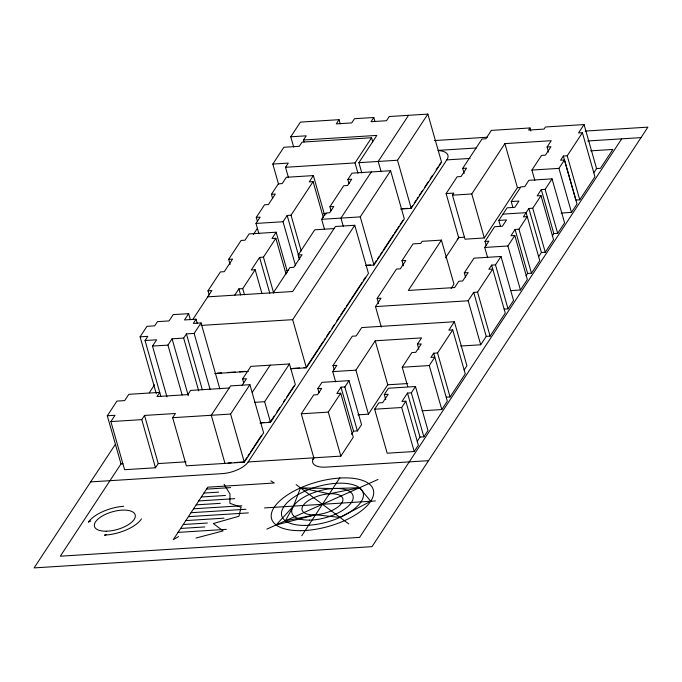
<?xml version="1.0" encoding="UTF-8"?>
<svg xmlns="http://www.w3.org/2000/svg" width="682" height="682" viewBox="0 0 682 682"><rect width="100%" height="100%" fill="white"/><g stroke="black" fill="none" stroke-linecap="round" stroke-linejoin="round"><path stroke-width="1.02" d="M293.49 506.104L300.515 487.886L332.799 488.551L359.516 487.732L370.727 501.253L340.003 517.399L315.553 514.774L285.391 520.835L293.49 506.104L276.125 524.97L315.553 514.774M156.289 393.676L140.083 336.806L146.988 326.32L154.712 325.834L157.465 321.64L169.051 320.915L173.194 314.624L188.641 313.652L190.372 319.739M160.875 396.464L145.053 340.523L147.806 336.328L140.083 336.806M166.962 396.856L152.495 346.081L156.638 339.789L145.053 340.523M122.93 463.786L121.004 463.905L107.296 415.773L116.946 401.093L124.67 400.607L128.813 394.315L159.707 392.372L156.945 396.566L187.84 394.622L190.602 390.428L229.22 387.998M278.665 184.541L272.834 164.064L283.865 147.278L299.313 146.306L302.075 142.112L371.588 137.747L372.756 141.839M293.686 147.031L290.762 136.792L300.421 122.104L339.039 119.682L340.207 123.774M224.992 463.402L211.284 415.27L230.593 385.901L249.902 384.691L263.619 432.823L244.301 462.191L186.374 465.832L172.665 417.699L175.427 413.505L144.533 415.44L158.241 463.572L155.479 467.767L124.593 469.71L110.876 421.578L115.019 415.287L107.296 415.773M182.12 394.869L167.942 345.118L172.086 338.818L183.671 338.093L186.425 333.899L194.148 333.413L201.045 322.927L193.321 323.413L196.084 319.21L184.498 319.943L188.641 313.652M288.435 177.525L285.519 167.286L288.281 163.092L272.834 164.064M304.036 142.061L303.456 140.015L306.209 135.82L290.762 136.792M209.161 294.897L207.993 290.796L220.405 271.922L224.267 271.683L232.545 259.092L228.683 259.339L230.141 264.454M228.683 259.339L241.104 240.456L244.957 240.217L249.101 233.926L276.133 232.221L287.506 272.161M257.438 221.48L256.279 217.388L264.548 204.796L268.41 204.557L275.306 194.072L271.445 194.31L272.612 198.411M271.445 194.31L278.35 183.825L282.212 183.577L286.346 177.286L313.379 175.589L324.751 215.529M193.083 319.099L211.855 290.558L207.993 290.796M258.913 233.679L255.997 223.432L260.132 217.14L256.279 217.388M115.352 444.357L34.1 567.901L371.997 546.666L647.9 127.142L585.207 131.08M149.256 392.806L154.516 384.801M253.303 234.591L257.395 228.376M155.479 467.767L141.771 419.643L144.533 415.44M339.039 119.682L336.277 123.877L351.724 122.905L354.487 118.711L373.796 117.5L374.964 121.592M121.149 463.683L60.306 556.197L359.593 537.39L621.694 138.847M234.744 295.153L238.888 288.861L242.749 288.614L255.162 269.74L251.3 269.978L259.578 257.395L263.44 257.148L275.852 238.274L271.99 238.512L276.133 232.221M295.57 265.767L283.03 221.735L287.165 215.444L291.026 215.197L313.098 181.642L309.236 181.881L313.379 175.589M373.796 117.5L371.034 121.694L386.481 120.723L389.243 116.528L427.861 114.099L441.569 162.231L411.22 208.377L400.658 209.042M357.948 173.16L355.032 162.913L371.588 137.747M273.363 292.723L289.918 267.557L293.78 267.31L302.058 254.727L298.196 254.966L299.364 259.066M298.196 254.966L314.752 229.8L334.061 228.581M324.564 229.553L321.648 219.306L325.783 213.014L329.645 212.775L333.788 206.484L329.926 206.723L331.094 210.823M329.926 206.723L343.719 185.743L347.581 185.504L351.716 179.213L347.854 179.451L349.022 183.552M347.854 179.451L351.997 173.16L390.615 170.73L404.324 218.862L373.975 265.017L365.526 265.545M361.81 172.913L358.894 162.674L376.831 135.403L303.456 140.015M371.306 171.949L340.957 218.095L343.293 226.288M408.552 115.309L378.203 161.464L381.119 171.702M243.696 382.892L242.57 378.962L250.848 366.379L289.466 363.949L295.34 384.58L270.515 422.337L259.953 423.002M242.025 385.432L246.432 378.723L242.57 378.962M244.301 462.191L230.593 414.059L249.902 384.691M290.541 368.792L306.38 367.794L292.672 319.662L354.742 225.273L335.442 226.484L292.672 291.512L207.712 296.849M373.975 265.017L360.267 216.885L390.615 170.73M411.22 208.377L397.512 160.244L427.861 114.099M252.255 392.38L270.157 365.16M270.515 422.337L264.633 401.707L289.466 363.949M243.994 461.961L246.841 457.631M247.975 455.9L249.68 453.308M250.592 451.919L255.716 444.127M256.065 443.607L261.18 435.815M274.19 416.046L270.2 422.098L268.077 422.235M276.807 412.064L279.654 407.734M283.414 402.022L285.119 399.422M286.824 396.83L287.966 395.1M288.307 394.571L294.002 385.918M306.636 366.703L311.759 358.911M312.109 358.391L317.795 349.738M318.707 348.349L323.259 341.426M324.172 340.037L325.314 338.306M326.448 336.576L329.866 331.384M331.921 328.264L334.197 324.803M336.814 320.813L339.662 316.491M340.795 314.76L341.938 313.029M342.279 312.501L345.126 308.179M346.268 306.448L347.973 303.848M348.886 302.458L350.591 299.867M351.733 298.136L354.009 294.675M354.35 294.147L360.045 285.494M360.386 284.974L362.091 282.374M363.233 280.643L365.509 277.182M373.668 264.778L376.507 260.456M377.649 258.725L379.354 256.125M380.266 254.736L381.98 252.144M383.113 250.413L385.39 246.952M385.739 246.424L391.425 237.771M391.775 237.251L393.48 234.651M394.622 232.92L396.898 229.459M397.811 228.069L398.944 226.339M400.087 224.608L402.934 220.286M410.914 208.146L412.619 205.546M414.324 202.955L416.029 200.355M416.949 198.965L418.083 197.234M419.225 195.504L422.635 190.321M424.69 187.2L428.1 182.009M430.154 178.889L432.431 175.427M436.19 169.707L437.895 167.116M439.038 165.385L440.743 162.785M306.38 367.794L368.459 273.405L354.742 225.273M313.814 457.818L301.282 413.812L313.694 394.938L317.556 394.69L321.691 388.399L317.829 388.646L318.997 392.738M317.829 388.646L321.972 382.346L349.005 380.65L361.537 424.656L357.402 430.947L353.54 431.195L351.469 434.34M334.171 369.661L333.004 365.569L352.321 336.2L356.183 335.962L361.699 327.573L454.382 321.742L466.914 365.748L464.161 369.942M378.604 303.567L377.146 298.443L396.464 269.083L400.325 268.836L405.841 260.447L401.979 260.686L403.437 265.81M401.979 260.686L413.019 243.909L420.743 243.423L422.124 241.326L441.424 240.115L453.965 284.121L451.058 288.537M464.451 237.208L458.662 237.575L446.122 193.569L457.162 176.783L461.023 176.544L466.539 168.147L462.677 168.394L464.135 173.509M462.677 168.394L481.995 139.026L485.857 138.787L491.372 130.39L529.991 127.969L530.86 131.038M335.646 381.852L332.731 371.622L336.865 365.33L333.004 365.569M381.323 327.062L375.492 306.593L381.008 298.204L377.146 298.443M548.541 152.12L547.083 147.005L551.226 140.705L504.885 143.621L517.425 187.627L484.314 237.967L465.005 239.186L452.473 195.18L453.845 193.083L446.122 193.569M349.005 380.65L344.862 386.941L341 387.188L336.865 393.48L340.727 393.233L353.259 437.247L340.847 456.122L248.163 461.944M340.847 456.122L328.306 412.116L340.727 393.233M357.905 414.835L368.433 414.17L355.902 370.164L375.211 340.795L421.553 337.888L417.418 344.18L418.876 349.295M441.424 240.115L408.322 290.455L454.664 287.54L458.798 281.248L462.66 281.01L468.176 272.612L464.314 272.86L465.482 276.952M484.314 237.967L471.774 193.961L504.885 143.621M529.991 127.969L528.61 130.066L544.057 129.094L545.438 126.997L584.056 124.567L596.588 168.573L593.826 172.768M457.281 239.672L459.012 237.029M312.978 459.37L314.146 457.588M445.508 257.847L458.935 237.43M368.433 414.17L387.751 384.801L375.211 340.795M384.307 394.52L388.442 388.228L415.474 386.532L411.34 392.823L407.478 393.062L401.962 401.451L405.824 401.212L418.356 445.218L414.221 451.51L387.188 453.206L374.648 409.2L378.791 402.909L382.653 402.67L388.169 394.281L384.307 394.52L385.765 399.635M407.776 386.694L402.244 367.248L411.894 352.568L415.756 352.321L421.28 343.933L417.418 344.18M464.314 272.86L473.973 258.171L501.006 256.475L513.546 300.481L508.022 308.869L504.16 309.117M486.172 245.486L485.013 241.394L494.663 226.714L502.387 226.228L506.53 219.936L498.806 220.414L500.554 226.56M498.806 220.414L507.084 207.831L514.808 207.345L518.942 201.054L511.219 201.54L512.966 207.678M511.219 201.54L520.878 186.859L524.739 186.612L528.874 180.321L552.045 178.863L564.585 222.869L557.688 233.355L553.827 233.602L552.275 235.963M534.824 180.312L531.909 170.074L541.568 155.394L545.429 155.146L550.945 146.758L547.083 147.005M487.647 257.677L484.732 247.447L488.875 241.155L485.013 241.394M301.759 535.745L339.934 477.698M454.382 321.742L448.858 330.139L452.72 329.892L437.546 352.969L433.684 353.208L430.93 357.402L434.792 357.163L429.276 365.552L441.808 409.558L422.056 410.803M460.7 346.03L480.708 344.777L468.176 300.771L473.692 292.382L477.553 292.135L492.728 269.066L488.866 269.305L491.628 265.11L495.49 264.863L501.006 256.475M552.045 178.863L545.148 189.349L541.286 189.596L537.152 195.887L541.014 195.649L532.736 208.232L528.874 208.47L523.358 216.867L527.22 216.62L518.942 229.203L515.081 229.45L510.937 235.742L514.799 235.503L527.339 279.509L520.443 289.995L510.963 290.592M584.056 124.567L578.532 132.956L582.394 132.717L567.219 155.794L563.358 156.033L560.604 160.227L564.466 159.989L576.998 203.995L571.482 212.383L561.081 213.04M414.221 451.51L401.681 407.504L405.824 401.212M520.443 289.995L507.902 245.989L514.799 235.503M571.482 212.383L558.942 168.377L564.466 159.989M417.256 441.263L420.01 437.068L407.478 393.062M480.708 344.777L486.232 336.388L473.692 292.382M526.061 275.818L527.612 273.456L515.081 229.45M538.652 256.679L541.406 252.476L528.874 208.47M420.01 437.068L423.872 436.83L428.015 430.538L415.474 386.532M441.808 409.558L447.324 401.169L433.684 353.208M446.224 397.214L450.086 396.975L465.26 373.898L452.72 329.892M486.232 336.388L490.094 336.141L505.268 313.072L491.628 265.11M527.612 273.456L531.474 273.218L539.752 260.626L526.112 212.673L502.941 214.122M541.406 252.476L545.268 252.238L553.545 239.655L541.014 195.649M563.358 156.033L575.898 200.039L579.76 199.8L594.934 176.723L582.394 132.717M178.599 536.589L173.296 539.624L207.78 487.187L274.343 483.001L270.882 480.878M90.766 520.997L88.379 522.165A29.096 12.617 -15.9 0 1 123.664 506.266M266.858 529.104L378.041 479.463M105.616 535.438L104.704 535.097L106.213 534.56M195.973 538.038L223.125 530.911L213.296 523.546L238.956 516.231L241.061 507.229L229.877 503.299L229.979 494.032L224.097 484.263M359.516 487.732L329.346 493.794L300.515 487.886M434.323 140.569L487.451 137.227M438.091 150.381L476.3 147.985M587.731 140.978L641.003 137.628M285.519 167.286L355.032 162.913M358.894 162.674L397.512 160.244M446.812 159.886L470.077 158.429M590.655 150.85L612.862 149.452L600.45 168.335L596.221 168.599M531.909 170.074L558.942 168.377M517.425 187.627L520.579 187.431M452.473 195.18L471.774 193.961M401.357 208.743L407.725 208.342M323.456 213.892L326.618 213.696M255.997 223.432L283.03 221.735M321.648 219.306L360.267 216.885M484.732 247.447L507.902 245.989M366.234 265.247L370.479 264.983M286.346 270.524L288.426 270.387M375.492 306.593L468.176 300.771M201.037 325.425L292.672 319.662M152.495 346.081L167.942 345.118M217.345 373.139L221.59 372.875M227.873 372.483L235.307 372.014M239.459 371.75L245.827 371.349M293.328 368.365L299.696 367.965M303.942 367.7L306.073 367.564M214.753 373.557L248.299 371.443M332.731 371.622L355.902 370.164M402.244 367.248L429.276 365.552M387.751 384.801L407.759 383.548M254.471 402.346L264.633 401.707M110.876 421.578L141.771 419.643M172.665 417.699L230.593 414.059M301.282 413.812L328.306 412.116M374.648 409.2L401.681 407.504M260.643 422.704L263.832 422.499M158.241 463.572L186.05 461.825M228.061 462.959L231.249 462.754M234.438 462.558L242.928 462.021M90.663 481.901L222.144 473.632A20.954 9.088 -15.9 0 0 248.095 462.046L446.881 159.784A20.954 9.088 -15.9 0 0 438.671 150.594M428.56 460.665L326.039 467.11A20.954 9.088 -15.9 0 1 313.746 457.92M206.501 489.122L230.644 487.604M203.918 493.06L218.59 492.131M201.335 496.99L225.469 495.473M198.743 500.92L234.685 498.661M196.16 504.859L220.295 503.342M193.569 508.789L241.846 505.754M264.531 507.928L375.407 500.955M190.986 512.719L245.963 509.266M188.403 516.658L248.376 512.89M185.811 520.588L224.02 518.184M183.228 524.518L207.362 523.009M180.636 528.456L204.77 526.939M178.053 532.386L226.322 529.351M296.124 484.612L348.783 523.955M567.219 155.794L579.76 199.8M545.148 189.349L557.688 233.355M541.286 189.596L553.827 233.602M532.736 208.232L545.268 252.238M518.942 229.203L531.474 273.218M495.49 264.863L508.022 308.869M477.553 292.135L490.094 336.141M437.546 352.969L450.086 396.975M411.34 392.823L423.872 436.83M313.098 181.642L323.311 217.481M344.862 386.941L357.402 430.947M341 387.188L353.54 431.195M291.026 215.197L301.239 251.044M287.165 215.444L299.713 259.475M275.852 238.274L286.065 274.113M263.44 257.148L273.653 292.996M259.578 257.395L269.791 293.234M255.162 269.74L261.871 293.294M242.749 288.614L244.497 294.76M238.888 288.861L240.635 295.008M201.045 322.927L219.851 388.928M196.084 319.21L197.243 323.277M194.148 333.413L210.056 389.26M186.425 333.899L202.332 389.746M183.671 338.093L198.709 390.897M172.086 338.818L188.283 395.688M141.481 518.832A29.096 12.617 -15.9 0 1 104.704 535.097M106.136 531.201A21.159 9.173 -15.9 0 0 135.266 515.183A21.159 9.173 -15.9 0 0 103.11 515.549A21.159 9.173 -15.9 0 0 106.136 531.201M300.702 530.673A52.898 22.941 -15.9 0 0 373.523 490.631A52.898 22.941 -15.9 0 0 293.132 491.543A52.898 22.941 -15.9 0 0 300.702 530.673M305.05 525.396A42.318 18.354 -15.9 0 0 363.31 493.367A42.318 18.354 -15.9 0 0 298.997 494.092A42.318 18.354 -15.9 0 0 305.05 525.396M313.754 514.842A21.159 9.173 -15.9 0 0 342.884 498.823A21.159 9.173 -15.9 0 0 310.728 499.19A21.159 9.173 -15.9 0 0 313.754 514.842M309.398 520.119A31.739 13.759 -15.9 0 0 353.097 496.095A31.739 13.759 -15.9 0 0 304.863 496.641A31.739 13.759 -15.9 0 0 309.398 520.119"/></g></svg>
